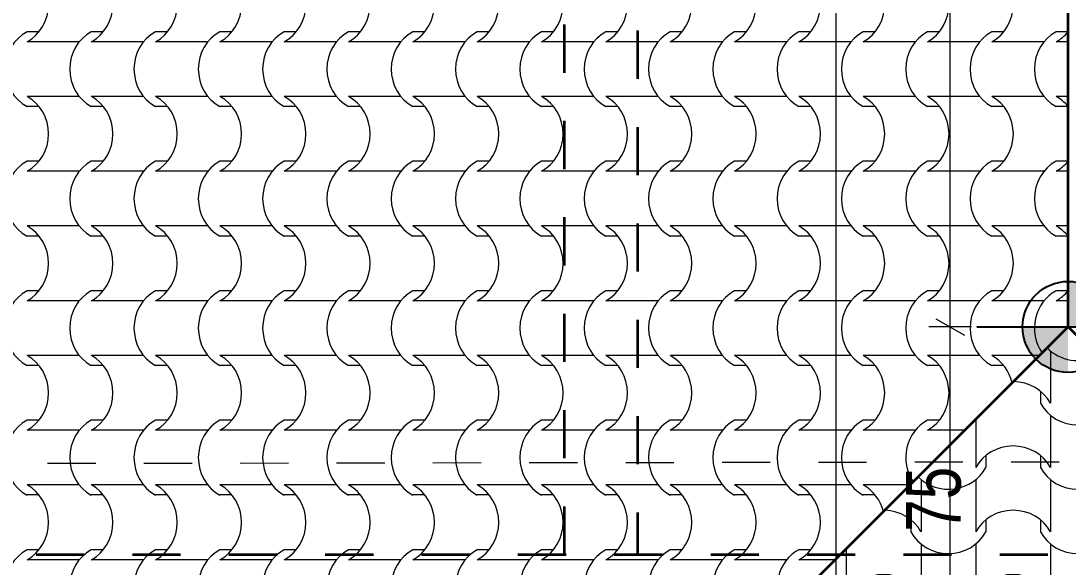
# Model space of a CAD drawing. Header units: millimetres. Extents: x -440 to 2671, y 0 to 297.
# Drawn here: x -277.82 to -231.82, y 100.95 to 124.94 of the extents above; entities that cross this region are included whole.
import ezdxf

# ---------------------------------------------------------------- set-up
doc = ezdxf.new("R2010")
doc.units = ezdxf.units.MM
doc.header["$MEASUREMENT"] = 0
doc.set_wipeout_variables(frame=1)
doc.linetypes.add('- Прекъснати линия', pattern=[4.233333, 2.116667, -2.116667])
doc.linetypes.add('Wipeout_Contour', pattern=[1000, 0, -1000])
for name, color, linetype, lineweight, true_color in [('1', 7, 'Continuous', 13, 0x2b2b2b), ('58', 7, 'Continuous', 25, 0xdf0000), ('65', 7, 'Continuous', 20, 0x4e4e4e), ('85', 7, 'Continuous', 20, 0x404040)]:
    doc.layers.add(name, color=color, linetype=linetype, lineweight=lineweight, true_color=true_color)
doc.layers.add('102', color=254, linetype='Continuous', lineweight=15)
doc.layers.add('41', color=7, linetype='Continuous', lineweight=35)
doc.styles.add('GENERATED_STYLE_6', font='GOTHIC.TTF')

# ---------------------------------------------------------------- blocks, each defined once
blk = doc.blocks.new('*X44')
at = {"layer": '102', "color": 254, "linetype": 'Continuous', "lineweight": 15}
for p, q in [((163.165, 124.468), (162.638, 124.468)), ((165.99, 124.468), (165.463, 124.468)), ((168.816, 124.468), (168.289, 124.468)), ((171.641, 124.468), (171.114, 124.468)), ((174.466, 124.468), (173.94, 124.468)), ((177.292, 124.468), (176.765, 124.468)), ((180.117, 124.468), (179.59, 124.468)), ((182.943, 124.468), (182.416, 124.468)), ((185.768, 124.468), (185.241, 124.468)), ((188.593, 124.468), (188.067, 124.468)), ((191.419, 124.468), (190.892, 124.468)), ((194.244, 124.468), (193.717, 124.468)), ((197.07, 124.468), (196.543, 124.468)), ((199.895, 124.468), (199.368, 124.468)), ((202.72, 124.468), (202.194, 124.468)), ((205.546, 124.468), (205.019, 124.468)), ((208.371, 124.468), (207.844, 124.468)), ((163.784, 124.028), (162.638, 124.028)), ((164.93, 124.028), (163.784, 124.028)), ((166.609, 124.028), (165.463, 124.028)), ((167.755, 124.028), (166.609, 124.028)), ((169.435, 124.028), (168.289, 124.028)), ((170.581, 124.028), (169.435, 124.028)), ((172.26, 124.028), (171.114, 124.028)), ((173.406, 124.028), (172.26, 124.028)), ((175.085, 124.028), (173.94, 124.028)), ((176.231, 124.028), (175.085, 124.028)), ((177.911, 124.028), (176.765, 124.028)), ((179.057, 124.028), (177.911, 124.028)), ((180.736, 124.028), (179.59, 124.028)), ((181.882, 124.028), (180.736, 124.028)), ((183.562, 124.028), (182.416, 124.028)), ((184.708, 124.028), (183.562, 124.028)), ((186.387, 124.028), (185.241, 124.028)), ((187.533, 124.028), (186.387, 124.028)), ((189.212, 124.028), (188.067, 124.028)), ((190.358, 124.028), (189.212, 124.028)), ((192.038, 124.028), (190.892, 124.028)), ((193.184, 124.028), (192.038, 124.028)), ((194.863, 124.028), (193.717, 124.028)), ((196.009, 124.028), (194.863, 124.028)), ((197.689, 124.028), (196.543, 124.028)), ((198.835, 124.028), (197.689, 124.028)), ((200.514, 124.028), (199.368, 124.028)), ((201.66, 124.028), (200.514, 124.028)), ((203.339, 124.028), (202.194, 124.028)), ((204.485, 124.028), (203.339, 124.028)), ((206.165, 124.028), (205.019, 124.028)), ((207.311, 124.028), (206.165, 124.028)), ((208.371, 124.028), (207.844, 124.028)), ((163.784, 121.623), (162.638, 121.623)), ((164.93, 121.623), (163.784, 121.623)), ((166.609, 121.623), (165.463, 121.623)), ((167.755, 121.623), (166.609, 121.623)), ((169.435, 121.623), (168.289, 121.623)), ((170.581, 121.623), (169.435, 121.623)), ((172.26, 121.623), (171.114, 121.623)), ((173.406, 121.623), (172.26, 121.623)), ((175.085, 121.623), (173.94, 121.623)), ((176.231, 121.623), (175.085, 121.623)), ((177.911, 121.623), (176.765, 121.623)), ((179.057, 121.623), (177.911, 121.623)), ((180.736, 121.623), (179.59, 121.623)), ((181.882, 121.623), (180.736, 121.623)), ((183.562, 121.623), (182.416, 121.623)), ((184.708, 121.623), (183.562, 121.623)), ((186.387, 121.623), (185.241, 121.623)), ((187.533, 121.623), (186.387, 121.623)), ((189.212, 121.623), (188.067, 121.623)), ((190.358, 121.623), (189.212, 121.623)), ((192.038, 121.623), (190.892, 121.623)), ((193.184, 121.623), (192.038, 121.623)), ((194.863, 121.623), (193.717, 121.623)), ((196.009, 121.623), (194.863, 121.623)), ((197.689, 121.623), (196.543, 121.623)), ((198.835, 121.623), (197.689, 121.623)), ((200.514, 121.623), (199.368, 121.623)), ((201.66, 121.623), (200.514, 121.623)), ((203.339, 121.623), (202.194, 121.623)), ((204.485, 121.623), (203.339, 121.623)), ((206.165, 121.623), (205.019, 121.623)), ((207.311, 121.623), (206.165, 121.623)), ((208.371, 121.623), (207.844, 121.623)), ((163.165, 121.183), (162.638, 121.183)), ((165.99, 121.183), (165.463, 121.183)), ((168.816, 121.183), (168.289, 121.183)), ((171.641, 121.183), (171.114, 121.183)), ((174.466, 121.183), (173.94, 121.183)), ((177.292, 121.183), (176.765, 121.183)), ((180.117, 121.183), (179.59, 121.183)), ((182.943, 121.183), (182.416, 121.183)), ((185.768, 121.183), (185.241, 121.183)), ((188.593, 121.183), (188.067, 121.183)), ((191.419, 121.183), (190.892, 121.183)), ((194.244, 121.183), (193.717, 121.183)), ((197.07, 121.183), (196.543, 121.183)), ((199.895, 121.183), (199.368, 121.183)), ((202.72, 121.183), (202.194, 121.183)), ((205.546, 121.183), (205.019, 121.183)), ((208.371, 121.183), (207.844, 121.183)), ((163.165, 118.779), (162.638, 118.779)), ((165.99, 118.779), (165.463, 118.779)), ((168.816, 118.779), (168.289, 118.779)), ((171.641, 118.779), (171.114, 118.779)), ((174.466, 118.779), (173.94, 118.779)), ((177.292, 118.779), (176.765, 118.779)), ((180.117, 118.779), (179.59, 118.779)), ((182.943, 118.779), (182.416, 118.779)), ((185.768, 118.779), (185.241, 118.779)), ((188.593, 118.779), (188.067, 118.779)), ((191.419, 118.779), (190.892, 118.779)), ((194.244, 118.779), (193.717, 118.779)), ((197.07, 118.779), (196.543, 118.779)), ((199.895, 118.779), (199.368, 118.779)), ((202.72, 118.779), (202.194, 118.779)), ((205.546, 118.779), (205.019, 118.779)), ((208.371, 118.779), (207.844, 118.779)), ((163.784, 118.339), (162.638, 118.339)), ((164.93, 118.339), (163.784, 118.339)), ((166.609, 118.339), (165.463, 118.339)), ((167.755, 118.339), (166.609, 118.339)), ((169.435, 118.339), (168.289, 118.339)), ((170.581, 118.339), (169.435, 118.339)), ((172.26, 118.339), (171.114, 118.339)), ((173.406, 118.339), (172.26, 118.339)), ((175.085, 118.339), (173.94, 118.339)), ((176.231, 118.339), (175.085, 118.339)), ((177.911, 118.339), (176.765, 118.339)), ((179.057, 118.339), (177.911, 118.339)), ((180.736, 118.339), (179.59, 118.339)), ((181.882, 118.339), (180.736, 118.339)), ((183.562, 118.339), (182.416, 118.339)), ((184.708, 118.339), (183.562, 118.339)), ((186.387, 118.339), (185.241, 118.339)), ((187.533, 118.339), (186.387, 118.339)), ((189.212, 118.339), (188.067, 118.339)), ((190.358, 118.339), (189.212, 118.339)), ((192.038, 118.339), (190.892, 118.339)), ((193.184, 118.339), (192.038, 118.339)), ((194.863, 118.339), (193.717, 118.339)), ((196.009, 118.339), (194.863, 118.339)), ((197.689, 118.339), (196.543, 118.339)), ((198.835, 118.339), (197.689, 118.339)), ((200.514, 118.339), (199.368, 118.339)), ((201.66, 118.339), (200.514, 118.339)), ((203.339, 118.339), (202.194, 118.339)), ((204.485, 118.339), (203.339, 118.339)), ((206.165, 118.339), (205.019, 118.339)), ((207.311, 118.339), (206.165, 118.339)), ((208.371, 118.339), (207.844, 118.339)), ((163.784, 115.934), (162.638, 115.934)), ((164.93, 115.934), (163.784, 115.934)), ((166.609, 115.934), (165.463, 115.934)), ((167.755, 115.934), (166.609, 115.934)), ((169.435, 115.934), (168.289, 115.934)), ((170.581, 115.934), (169.435, 115.934)), ((172.26, 115.934), (171.114, 115.934)), ((173.406, 115.934), (172.26, 115.934)), ((175.085, 115.934), (173.94, 115.934)), ((176.231, 115.934), (175.085, 115.934)), ((177.911, 115.934), (176.765, 115.934)), ((179.057, 115.934), (177.911, 115.934)), ((180.736, 115.934), (179.59, 115.934)), ((181.882, 115.934), (180.736, 115.934)), ((183.562, 115.934), (182.416, 115.934)), ((184.708, 115.934), (183.562, 115.934)), ((186.387, 115.934), (185.241, 115.934)), ((187.533, 115.934), (186.387, 115.934)), ((189.212, 115.934), (188.067, 115.934)), ((190.358, 115.934), (189.212, 115.934)), ((192.038, 115.934), (190.892, 115.934)), ((193.184, 115.934), (192.038, 115.934)), ((194.863, 115.934), (193.717, 115.934)), ((196.009, 115.934), (194.863, 115.934)), ((197.689, 115.934), (196.543, 115.934)), ((198.835, 115.934), (197.689, 115.934)), ((200.514, 115.934), (199.368, 115.934)), ((201.66, 115.934), (200.514, 115.934)), ((203.339, 115.934), (202.194, 115.934)), ((204.485, 115.934), (203.339, 115.934)), ((206.165, 115.934), (205.019, 115.934)), ((207.311, 115.934), (206.165, 115.934)), ((208.371, 115.934), (207.844, 115.934)), ((163.165, 115.494), (162.638, 115.494)), ((165.99, 115.494), (165.463, 115.494)), ((168.816, 115.494), (168.289, 115.494)), ((171.641, 115.494), (171.114, 115.494)), ((174.466, 115.494), (173.94, 115.494)), ((177.292, 115.494), (176.765, 115.494)), ((180.117, 115.494), (179.59, 115.494)), ((182.943, 115.494), (182.416, 115.494)), ((185.768, 115.494), (185.241, 115.494)), ((188.593, 115.494), (188.067, 115.494)), ((191.419, 115.494), (190.892, 115.494)), ((194.244, 115.494), (193.717, 115.494)), ((197.07, 115.494), (196.543, 115.494)), ((199.895, 115.494), (199.368, 115.494)), ((202.72, 115.494), (202.194, 115.494)), ((205.546, 115.494), (205.019, 115.494)), ((208.371, 115.494), (207.844, 115.494)), ((163.165, 113.089), (162.638, 113.089)), ((165.99, 113.089), (165.463, 113.089)), ((168.816, 113.089), (168.289, 113.089)), ((171.641, 113.089), (171.114, 113.089)), ((174.466, 113.089), (173.94, 113.089)), ((177.292, 113.089), (176.765, 113.089)), ((180.117, 113.089), (179.59, 113.089)), ((182.943, 113.089), (182.416, 113.089)), ((185.768, 113.089), (185.241, 113.089)), ((188.593, 113.089), (188.067, 113.089)), ((191.419, 113.089), (190.892, 113.089)), ((194.244, 113.089), (193.717, 113.089)), ((197.07, 113.089), (196.543, 113.089)), ((199.895, 113.089), (199.368, 113.089)), ((202.72, 113.089), (202.194, 113.089)), ((205.546, 113.089), (205.019, 113.089)), ((208.371, 113.089), (207.844, 113.089)), ((163.784, 112.649), (162.638, 112.649)), ((164.93, 112.649), (163.784, 112.649)), ((166.609, 112.649), (165.463, 112.649)), ((167.755, 112.649), (166.609, 112.649)), ((169.435, 112.649), (168.289, 112.649)), ((170.581, 112.649), (169.435, 112.649)), ((172.26, 112.649), (171.114, 112.649)), ((173.406, 112.649), (172.26, 112.649)), ((175.085, 112.649), (173.94, 112.649)), ((176.231, 112.649), (175.085, 112.649)), ((177.911, 112.649), (176.765, 112.649)), ((179.057, 112.649), (177.911, 112.649)), ((180.736, 112.649), (179.59, 112.649)), ((181.882, 112.649), (180.736, 112.649)), ((183.562, 112.649), (182.416, 112.649)), ((184.708, 112.649), (183.562, 112.649)), ((186.387, 112.649), (185.241, 112.649)), ((187.533, 112.649), (186.387, 112.649)), ((189.212, 112.649), (188.067, 112.649)), ((190.358, 112.649), (189.212, 112.649)), ((192.038, 112.649), (190.892, 112.649)), ((193.184, 112.649), (192.038, 112.649)), ((194.863, 112.649), (193.717, 112.649)), ((196.009, 112.649), (194.863, 112.649)), ((197.689, 112.649), (196.543, 112.649)), ((198.835, 112.649), (197.689, 112.649)), ((200.514, 112.649), (199.368, 112.649)), ((201.66, 112.649), (200.514, 112.649)), ((203.339, 112.649), (202.194, 112.649)), ((204.485, 112.649), (203.339, 112.649)), ((206.165, 112.649), (205.019, 112.649)), ((207.311, 112.649), (206.165, 112.649)), ((208.371, 112.649), (207.844, 112.649)), ((163.784, 110.244), (162.638, 110.244)), ((164.93, 110.244), (163.784, 110.244)), ((166.609, 110.244), (165.463, 110.244)), ((167.755, 110.244), (166.609, 110.244)), ((169.435, 110.244), (168.289, 110.244)), ((170.581, 110.244), (169.435, 110.244)), ((172.26, 110.244), (171.114, 110.244)), ((173.406, 110.244), (172.26, 110.244)), ((175.085, 110.244), (173.94, 110.244)), ((176.231, 110.244), (175.085, 110.244)), ((177.911, 110.244), (176.765, 110.244)), ((179.057, 110.244), (177.911, 110.244)), ((180.736, 110.244), (179.59, 110.244)), ((181.882, 110.244), (180.736, 110.244)), ((183.562, 110.244), (182.416, 110.244)), ((184.708, 110.244), (183.562, 110.244)), ((186.387, 110.244), (185.241, 110.244)), ((187.533, 110.244), (186.387, 110.244)), ((189.212, 110.244), (188.067, 110.244)), ((190.358, 110.244), (189.212, 110.244)), ((192.038, 110.244), (190.892, 110.244)), ((193.184, 110.244), (192.038, 110.244)), ((194.863, 110.244), (193.717, 110.244)), ((196.009, 110.244), (194.863, 110.244)), ((197.689, 110.244), (196.543, 110.244)), ((198.835, 110.244), (197.689, 110.244)), ((200.514, 110.244), (199.368, 110.244)), ((201.66, 110.244), (200.514, 110.244)), ((203.339, 110.244), (202.194, 110.244)), ((204.485, 110.244), (203.339, 110.244)), ((206.165, 110.244), (205.019, 110.244)), ((207.118, 110.244), (206.165, 110.244)), ((163.165, 109.804), (162.638, 109.804)), ((165.99, 109.804), (165.463, 109.804)), ((168.816, 109.804), (168.289, 109.804)), ((171.641, 109.804), (171.114, 109.804)), ((174.466, 109.804), (173.94, 109.804)), ((177.292, 109.804), (176.765, 109.804)), ((180.117, 109.804), (179.59, 109.804)), ((182.943, 109.804), (182.416, 109.804)), ((185.768, 109.804), (185.241, 109.804)), ((188.593, 109.804), (188.067, 109.804)), ((191.419, 109.804), (190.892, 109.804)), ((194.244, 109.804), (193.717, 109.804)), ((197.07, 109.804), (196.543, 109.804)), ((199.895, 109.804), (199.368, 109.804)), ((202.72, 109.804), (202.194, 109.804)), ((205.546, 109.804), (205.019, 109.804)), ((163.165, 107.399), (162.638, 107.399)), ((165.99, 107.399), (165.463, 107.399)), ((168.816, 107.399), (168.289, 107.399)), ((171.641, 107.399), (171.114, 107.399)), ((174.466, 107.399), (173.94, 107.399)), ((177.292, 107.399), (176.765, 107.399)), ((180.117, 107.399), (179.59, 107.399)), ((182.943, 107.399), (182.416, 107.399)), ((185.768, 107.399), (185.241, 107.399)), ((188.593, 107.399), (188.067, 107.399)), ((191.419, 107.399), (190.892, 107.399)), ((194.244, 107.399), (193.717, 107.399)), ((197.07, 107.399), (196.543, 107.399)), ((199.895, 107.399), (199.368, 107.399)), ((202.72, 107.399), (202.194, 107.399)), ((163.784, 106.959), (162.638, 106.959)), ((164.93, 106.959), (163.784, 106.959)), ((166.609, 106.959), (165.463, 106.959)), ((167.755, 106.959), (166.609, 106.959)), ((169.435, 106.959), (168.289, 106.959)), ((170.581, 106.959), (169.435, 106.959)), ((172.26, 106.959), (171.114, 106.959)), ((173.406, 106.959), (172.26, 106.959)), ((175.085, 106.959), (173.94, 106.959)), ((176.231, 106.959), (175.085, 106.959)), ((177.911, 106.959), (176.765, 106.959)), ((179.057, 106.959), (177.911, 106.959)), ((180.736, 106.959), (179.59, 106.959)), ((181.882, 106.959), (180.736, 106.959)), ((183.562, 106.959), (182.416, 106.959)), ((184.708, 106.959), (183.562, 106.959)), ((186.387, 106.959), (185.241, 106.959)), ((187.533, 106.959), (186.387, 106.959)), ((189.212, 106.959), (188.067, 106.959)), ((190.358, 106.959), (189.212, 106.959)), ((192.038, 106.959), (190.892, 106.959)), ((193.184, 106.959), (192.038, 106.959)), ((194.863, 106.959), (193.717, 106.959)), ((196.009, 106.959), (194.863, 106.959)), ((197.689, 106.959), (196.543, 106.959)), ((198.835, 106.959), (197.689, 106.959)), ((200.514, 106.959), (199.368, 106.959)), ((201.66, 106.959), (200.514, 106.959)), ((203.339, 106.959), (202.194, 106.959)), ((203.833, 106.959), (203.339, 106.959)), ((163.784, 104.555), (162.638, 104.555)), ((164.93, 104.555), (163.784, 104.555)), ((166.609, 104.555), (165.463, 104.555)), ((167.755, 104.555), (166.609, 104.555)), ((169.435, 104.555), (168.289, 104.555)), ((170.581, 104.555), (169.435, 104.555)), ((172.26, 104.555), (171.114, 104.555)), ((173.406, 104.555), (172.26, 104.555)), ((175.085, 104.555), (173.94, 104.555)), ((176.231, 104.555), (175.085, 104.555)), ((177.911, 104.555), (176.765, 104.555)), ((179.057, 104.555), (177.911, 104.555)), ((180.736, 104.555), (179.59, 104.555)), ((181.882, 104.555), (180.736, 104.555)), ((183.562, 104.555), (182.416, 104.555)), ((184.708, 104.555), (183.562, 104.555)), ((186.387, 104.555), (185.241, 104.555)), ((187.533, 104.555), (186.387, 104.555)), ((189.212, 104.555), (188.067, 104.555)), ((190.358, 104.555), (189.212, 104.555)), ((192.038, 104.555), (190.892, 104.555)), ((193.184, 104.555), (192.038, 104.555)), ((194.863, 104.555), (193.717, 104.555)), ((196.009, 104.555), (194.863, 104.555)), ((197.689, 104.555), (196.543, 104.555)), ((198.835, 104.555), (197.689, 104.555)), ((200.514, 104.555), (199.368, 104.555)), ((201.428, 104.555), (200.514, 104.555)), ((163.165, 104.115), (162.638, 104.115)), ((165.99, 104.115), (165.463, 104.115)), ((168.816, 104.115), (168.289, 104.115)), ((171.641, 104.115), (171.114, 104.115)), ((174.466, 104.115), (173.94, 104.115)), ((177.292, 104.115), (176.765, 104.115)), ((180.117, 104.115), (179.59, 104.115)), ((182.943, 104.115), (182.416, 104.115)), ((185.768, 104.115), (185.241, 104.115)), ((188.593, 104.115), (188.067, 104.115)), ((191.419, 104.115), (190.892, 104.115)), ((194.244, 104.115), (193.717, 104.115)), ((197.07, 104.115), (196.543, 104.115)), ((199.895, 104.115), (199.368, 104.115)), ((163.165, 101.71), (162.638, 101.71)), ((165.99, 101.71), (165.463, 101.71)), ((168.816, 101.71), (168.289, 101.71)), ((171.641, 101.71), (171.114, 101.71)), ((174.466, 101.71), (173.94, 101.71)), ((177.292, 101.71), (176.765, 101.71)), ((180.117, 101.71), (179.59, 101.71)), ((182.943, 101.71), (182.416, 101.71)), ((185.768, 101.71), (185.241, 101.71)), ((188.593, 101.71), (188.067, 101.71)), ((191.419, 101.71), (190.892, 101.71)), ((194.244, 101.71), (193.717, 101.71)), ((197.07, 101.71), (196.543, 101.71)), ((163.784, 101.27), (162.638, 101.27)), ((164.93, 101.27), (163.784, 101.27)), ((166.609, 101.27), (165.463, 101.27)), ((167.755, 101.27), (166.609, 101.27)), ((169.435, 101.27), (168.289, 101.27)), ((170.581, 101.27), (169.435, 101.27)), ((172.26, 101.27), (171.114, 101.27)), ((173.406, 101.27), (172.26, 101.27)), ((175.085, 101.27), (173.94, 101.27)), ((176.231, 101.27), (175.085, 101.27)), ((177.911, 101.27), (176.765, 101.27)), ((179.057, 101.27), (177.911, 101.27)), ((180.736, 101.27), (179.59, 101.27)), ((181.882, 101.27), (180.736, 101.27)), ((183.562, 101.27), (182.416, 101.27)), ((184.708, 101.27), (183.562, 101.27)), ((186.387, 101.27), (185.241, 101.27)), ((187.533, 101.27), (186.387, 101.27)), ((189.212, 101.27), (188.067, 101.27)), ((190.358, 101.27), (189.212, 101.27)), ((192.038, 101.27), (190.892, 101.27)), ((193.184, 101.27), (192.038, 101.27)), ((194.863, 101.27), (193.717, 101.27)), ((196.009, 101.27), (194.863, 101.27)), ((197.689, 101.27), (196.543, 101.27)), ((198.143, 101.27), (197.689, 101.27))]:
    blk.add_line(p, q, dxfattribs=at)
for centre, major_axis, start_param, end_param in [((161.849, 125.676), (0, 1.849), 3.612631, 4.709413), ((164.675, 125.676), (0, 1.849), 3.612631, 4.709413), ((167.5, 125.676), (0, 1.849), 3.612631, 4.709413), ((170.326, 125.676), (0, 1.849), 3.612631, 4.709413), ((173.151, 125.676), (0, 1.849), 3.612631, 4.709413), ((175.976, 125.676), (0, 1.849), 3.612631, 4.709413), ((178.802, 125.676), (0, 1.849), 3.612631, 4.709413), ((181.627, 125.676), (0, 1.849), 3.612631, 4.709413), ((184.453, 125.676), (0, 1.849), 3.612631, 4.709413), ((187.278, 125.676), (0, 1.849), 3.612631, 4.709413), ((190.103, 125.676), (0, 1.849), 3.612631, 4.709413), ((192.929, 125.676), (0, 1.849), 3.612631, 4.709413), ((195.754, 125.676), (0, 1.849), 3.612631, 4.709413), ((198.58, 125.676), (0, 1.849), 3.612631, 4.709413), ((201.405, 125.676), (0, 1.849), 3.612631, 4.709413), ((204.23, 125.676), (0, 1.849), 3.612631, 4.709413), ((163.414, 122.826), (0, 1.839), 0.466079, 2.675513), ((166.24, 122.826), (0, 1.839), 0.466079, 2.675513), ((169.065, 122.826), (0, 1.839), 0.466079, 2.675513), ((171.891, 122.826), (0, 1.839), 0.466079, 2.675513), ((174.716, 122.826), (0, 1.839), 0.466079, 2.675513), ((177.541, 122.826), (0, 1.839), 0.466079, 2.675513), ((180.367, 122.826), (0, 1.839), 0.466079, 2.675513), ((183.192, 122.826), (0, 1.839), 0.466079, 2.675513), ((186.018, 122.826), (0, 1.839), 0.466079, 2.675513), ((188.843, 122.826), (0, 1.839), 0.466079, 2.675513), ((191.668, 122.826), (0, 1.839), 0.466079, 2.675513), ((194.494, 122.826), (0, 1.839), 0.466079, 2.675513), ((197.319, 122.826), (0, 1.839), 0.466079, 2.675513), ((200.145, 122.826), (0, 1.839), 0.466079, 2.675513), ((202.97, 122.826), (0, 1.839), 0.466079, 2.675513), ((205.795, 122.826), (0, 1.839), 0.466079, 2.675513), ((208.621, 122.826), (0, 1.839), 0.466079, 2.675513), ((207.056, 125.676), (0, 1.849), 3.612631, 4.000341), ((161.849, 119.976), (0, 1.849), 4.715365, 5.812147), ((164.675, 119.976), (0, 1.849), 4.715365, 5.812147), ((167.5, 119.976), (0, 1.849), 4.715365, 5.812147), ((170.326, 119.976), (0, 1.849), 4.715365, 5.812147), ((173.151, 119.976), (0, 1.849), 4.715365, 5.812147), ((175.976, 119.976), (0, 1.849), 4.715365, 5.812147), ((178.802, 119.976), (0, 1.849), 4.715365, 5.812147), ((181.627, 119.976), (0, 1.849), 4.715365, 5.812147), ((184.453, 119.976), (0, 1.849), 4.715365, 5.812147), ((187.278, 119.976), (0, 1.849), 4.715365, 5.812147), ((190.103, 119.976), (0, 1.849), 4.715365, 5.812147), ((192.929, 119.976), (0, 1.849), 4.715365, 5.812147), ((195.754, 119.976), (0, 1.849), 4.715365, 5.812147), ((198.58, 119.976), (0, 1.849), 4.715365, 5.812147), ((201.405, 119.976), (0, 1.849), 4.715365, 5.812147), ((204.23, 119.976), (0, 1.849), 4.715365, 5.812147), ((207.056, 119.976), (0, 1.849), 5.424436, 5.812147), ((161.849, 119.987), (0, 1.849), 3.612631, 4.709413), ((164.675, 119.987), (0, 1.849), 3.612631, 4.709413), ((167.5, 119.987), (0, 1.849), 3.612631, 4.709413), ((170.326, 119.987), (0, 1.849), 3.612631, 4.709413), ((173.151, 119.987), (0, 1.849), 3.612631, 4.709413), ((175.976, 119.987), (0, 1.849), 3.612631, 4.709413), ((178.802, 119.987), (0, 1.849), 3.612631, 4.709413), ((181.627, 119.987), (0, 1.849), 3.612631, 4.709413), ((184.453, 119.987), (0, 1.849), 3.612631, 4.709413), ((187.278, 119.987), (0, 1.849), 3.612631, 4.709413), ((190.103, 119.987), (0, 1.849), 3.612631, 4.709413), ((192.929, 119.987), (0, 1.849), 3.612631, 4.709413), ((195.754, 119.987), (0, 1.849), 3.612631, 4.709413), ((198.58, 119.987), (0, 1.849), 3.612631, 4.709413), ((201.405, 119.987), (0, 1.849), 3.612631, 4.709413), ((204.23, 119.987), (0, 1.849), 3.612631, 4.709413), ((163.414, 117.136), (0, 1.839), 0.466079, 2.675513), ((166.24, 117.136), (0, 1.839), 0.466079, 2.675513), ((169.065, 117.136), (0, 1.839), 0.466079, 2.675513), ((171.891, 117.136), (0, 1.839), 0.466079, 2.675513), ((174.716, 117.136), (0, 1.839), 0.466079, 2.675513), ((177.541, 117.136), (0, 1.839), 0.466079, 2.675513), ((180.367, 117.136), (0, 1.839), 0.466079, 2.675513), ((183.192, 117.136), (0, 1.839), 0.466079, 2.675513), ((186.018, 117.136), (0, 1.839), 0.466079, 2.675513), ((188.843, 117.136), (0, 1.839), 0.466079, 2.675513), ((191.668, 117.136), (0, 1.839), 0.466079, 2.675513), ((194.494, 117.136), (0, 1.839), 0.466079, 2.675513), ((197.319, 117.136), (0, 1.839), 0.466079, 2.675513), ((200.145, 117.136), (0, 1.839), 0.466079, 2.675513), ((202.97, 117.136), (0, 1.839), 0.466079, 2.675513), ((205.795, 117.136), (0, 1.839), 0.466079, 2.675513), ((208.621, 117.136), (0, 1.839), 0.466079, 2.675513), ((207.056, 119.987), (0, 1.849), 3.612631, 4.000342), ((161.849, 114.286), (0, 1.849), 4.715365, 5.812147), ((164.675, 114.286), (0, 1.849), 4.715365, 5.812147), ((167.5, 114.286), (0, 1.849), 4.715365, 5.812147), ((170.326, 114.286), (0, 1.849), 4.715365, 5.812147), ((173.151, 114.286), (0, 1.849), 4.715365, 5.812147), ((175.976, 114.286), (0, 1.849), 4.715365, 5.812147), ((178.802, 114.286), (0, 1.849), 4.715365, 5.812147), ((181.627, 114.286), (0, 1.849), 4.715365, 5.812147), ((184.453, 114.286), (0, 1.849), 4.715365, 5.812147), ((187.278, 114.286), (0, 1.849), 4.715365, 5.812147), ((190.103, 114.286), (0, 1.849), 4.715365, 5.812147), ((192.929, 114.286), (0, 1.849), 4.715365, 5.812147), ((195.754, 114.286), (0, 1.849), 4.715365, 5.812147), ((198.58, 114.286), (0, 1.849), 4.715365, 5.812147), ((201.405, 114.286), (0, 1.849), 4.715365, 5.812147), ((204.23, 114.286), (0, 1.849), 4.715365, 5.812147), ((207.056, 114.286), (0, 1.849), 5.424436, 5.812147), ((161.849, 114.297), (0, 1.849), 3.612631, 4.709413), ((164.675, 114.297), (0, 1.849), 3.612631, 4.709413), ((167.5, 114.297), (0, 1.849), 3.612631, 4.709413), ((170.326, 114.297), (0, 1.849), 3.612631, 4.709413), ((173.151, 114.297), (0, 1.849), 3.612631, 4.709413), ((175.976, 114.297), (0, 1.849), 3.612631, 4.709413), ((178.802, 114.297), (0, 1.849), 3.612631, 4.709413), ((181.627, 114.297), (0, 1.849), 3.612631, 4.709413), ((184.453, 114.297), (0, 1.849), 3.612631, 4.709413), ((187.278, 114.297), (0, 1.849), 3.612631, 4.709413), ((190.103, 114.297), (0, 1.849), 3.612631, 4.709413), ((192.929, 114.297), (0, 1.849), 3.612631, 4.709413), ((195.754, 114.297), (0, 1.849), 3.612631, 4.709413), ((198.58, 114.297), (0, 1.849), 3.612631, 4.709413), ((201.405, 114.297), (0, 1.849), 3.612631, 4.709413), ((204.23, 114.297), (0, 1.849), 3.612631, 4.709413), ((163.414, 111.447), (0, 1.839), 0.466079, 2.675513), ((166.24, 111.447), (0, 1.839), 0.466079, 2.675513), ((169.065, 111.447), (0, 1.839), 0.466079, 2.675513), ((171.891, 111.447), (0, 1.839), 0.466079, 2.675513), ((174.716, 111.447), (0, 1.839), 0.466079, 2.675513), ((177.541, 111.447), (0, 1.839), 0.466079, 2.675513), ((180.367, 111.447), (0, 1.839), 0.466079, 2.675513), ((183.192, 111.447), (0, 1.839), 0.466079, 2.675513), ((186.018, 111.447), (0, 1.839), 0.466079, 2.675513), ((188.843, 111.447), (0, 1.839), 0.466079, 2.675513), ((191.668, 111.447), (0, 1.839), 0.466079, 2.675513), ((194.494, 111.447), (0, 1.839), 0.466079, 2.675513), ((197.319, 111.447), (0, 1.839), 0.466079, 2.675513), ((200.145, 111.447), (0, 1.839), 0.466079, 2.675513), ((202.97, 111.447), (0, 1.839), 0.466079, 2.675513), ((205.795, 111.447), (0, 1.839), 0.466079, 2.675513), ((208.621, 111.447), (0, 1.839), 0.466079, 2.205644), ((207.056, 114.297), (0, 1.849), 3.612631, 4.000343), ((161.849, 108.596), (0, 1.849), 4.715365, 5.812147), ((164.675, 108.596), (0, 1.849), 4.715365, 5.812147), ((167.5, 108.596), (0, 1.849), 4.715365, 5.812147), ((170.326, 108.596), (0, 1.849), 4.715365, 5.812147), ((173.151, 108.596), (0, 1.849), 4.715365, 5.812147), ((175.976, 108.596), (0, 1.849), 4.715365, 5.812147), ((178.802, 108.596), (0, 1.849), 4.715365, 5.812147), ((181.627, 108.596), (0, 1.849), 4.715365, 5.812147), ((184.453, 108.596), (0, 1.849), 4.715365, 5.812147), ((187.278, 108.596), (0, 1.849), 4.715365, 5.812147), ((190.103, 108.596), (0, 1.849), 4.715365, 5.812147), ((192.929, 108.596), (0, 1.849), 4.715365, 5.812147), ((195.754, 108.596), (0, 1.849), 4.715365, 5.812147), ((198.58, 108.596), (0, 1.849), 4.715365, 5.812147), ((201.405, 108.596), (0, 1.849), 4.715365, 5.812147), ((204.23, 108.596), (0, 1.849), 4.956449, 5.812147), ((161.849, 108.607), (0, 1.849), 3.612631, 4.709413), ((164.675, 108.607), (0, 1.849), 3.612631, 4.709413), ((167.5, 108.607), (0, 1.849), 3.612631, 4.709413), ((170.326, 108.607), (0, 1.849), 3.612631, 4.709413), ((173.151, 108.607), (0, 1.849), 3.612631, 4.709413), ((175.976, 108.607), (0, 1.849), 3.612631, 4.709413), ((178.802, 108.607), (0, 1.849), 3.612631, 4.709413), ((181.627, 108.607), (0, 1.849), 3.612631, 4.709413), ((184.453, 108.607), (0, 1.849), 3.612631, 4.709413), ((187.278, 108.607), (0, 1.849), 3.612631, 4.709413), ((190.103, 108.607), (0, 1.849), 3.612631, 4.709413), ((192.929, 108.607), (0, 1.849), 3.612631, 4.709413), ((195.754, 108.607), (0, 1.849), 3.612631, 4.709413), ((198.58, 108.607), (0, 1.849), 3.612631, 4.709413), ((201.405, 108.607), (0, 1.849), 3.612631, 4.709413), ((163.414, 105.757), (0, 1.839), 0.466079, 2.675513), ((166.24, 105.757), (0, 1.839), 0.466079, 2.675513), ((169.065, 105.757), (0, 1.839), 0.466079, 2.675513), ((171.891, 105.757), (0, 1.839), 0.466079, 2.675513), ((174.716, 105.757), (0, 1.839), 0.466079, 2.675513), ((177.541, 105.757), (0, 1.839), 0.466079, 2.675513), ((180.367, 105.757), (0, 1.839), 0.466079, 2.675513), ((183.192, 105.757), (0, 1.839), 0.466079, 2.675513), ((186.018, 105.757), (0, 1.839), 0.466079, 2.675513), ((188.843, 105.757), (0, 1.839), 0.466079, 2.675513), ((191.668, 105.757), (0, 1.839), 0.466079, 2.675513), ((194.494, 105.757), (0, 1.839), 0.466079, 2.675513), ((197.319, 105.757), (0, 1.839), 0.466079, 2.675513), ((200.145, 105.757), (0, 1.839), 0.466079, 2.675513), ((202.97, 105.757), (0, 1.839), 0.466079, 2.190136), ((161.849, 102.907), (0, 1.849), 4.715365, 5.812147), ((164.675, 102.907), (0, 1.849), 4.715365, 5.812147), ((167.5, 102.907), (0, 1.849), 4.715365, 5.812147), ((170.326, 102.907), (0, 1.849), 4.715365, 5.812147), ((173.151, 102.907), (0, 1.849), 4.715365, 5.812147), ((175.976, 102.907), (0, 1.849), 4.715365, 5.812147), ((178.802, 102.907), (0, 1.849), 4.715365, 5.812147), ((181.627, 102.907), (0, 1.849), 4.715365, 5.812147), ((184.453, 102.907), (0, 1.849), 4.715365, 5.812147), ((187.278, 102.907), (0, 1.849), 4.715365, 5.812147), ((190.103, 102.907), (0, 1.849), 4.715365, 5.812147), ((192.929, 102.907), (0, 1.849), 4.715365, 5.812147), ((195.754, 102.907), (0, 1.849), 4.715365, 5.812147), ((198.58, 102.907), (0, 1.849), 4.97389, 5.812147), ((161.849, 102.918), (0, 1.849), 3.612631, 4.709413), ((164.675, 102.918), (0, 1.849), 3.612631, 4.709413), ((167.5, 102.918), (0, 1.849), 3.612631, 4.709413), ((170.326, 102.918), (0, 1.849), 3.612631, 4.709413), ((173.151, 102.918), (0, 1.849), 3.612631, 4.709413), ((175.976, 102.918), (0, 1.849), 3.612631, 4.709413), ((178.802, 102.918), (0, 1.849), 3.612631, 4.709413), ((181.627, 102.918), (0, 1.849), 3.612631, 4.709413), ((184.453, 102.918), (0, 1.849), 3.612631, 4.709413), ((187.278, 102.918), (0, 1.849), 3.612631, 4.709413), ((190.103, 102.918), (0, 1.849), 3.612631, 4.709413), ((192.929, 102.918), (0, 1.849), 3.612631, 4.709413), ((195.754, 102.918), (0, 1.849), 3.612631, 4.709413), ((163.414, 100.067), (0, 1.839), 0.466079, 2.675513), ((166.24, 100.067), (0, 1.839), 0.466079, 2.675513), ((169.065, 100.067), (0, 1.839), 0.466079, 2.675513), ((171.891, 100.067), (0, 1.839), 0.466079, 2.675513), ((174.716, 100.067), (0, 1.839), 0.466079, 2.675513), ((177.541, 100.067), (0, 1.839), 0.466079, 2.675513), ((180.367, 100.067), (0, 1.839), 0.466079, 2.675513), ((183.192, 100.067), (0, 1.839), 0.466079, 2.675513), ((186.018, 100.067), (0, 1.839), 0.466079, 2.675513), ((188.843, 100.067), (0, 1.839), 0.466079, 2.675513), ((191.668, 100.067), (0, 1.839), 0.466079, 2.675513), ((194.494, 100.067), (0, 1.839), 0.466079, 2.675513), ((197.319, 100.067), (0, 1.839), 0.466079, 2.174594)]:
    blk.add_ellipse(centre, major_axis=major_axis, ratio=0.939693, start_param=start_param, end_param=end_param, dxfattribs=at)
blk = doc.blocks.new('*X46')
at = {"layer": '102', "color": 254, "linetype": 'Continuous', "lineweight": 15}
for p, q in [((207.601, 110.437), (207.601, 109.291)), ((210.006, 109.863), (210.006, 109.291)), ((207.601, 109.291), (207.601, 108.146)), ((210.006, 109.291), (210.006, 108.146)), ((207.161, 108.672), (207.161, 108.146)), ((210.446, 108.672), (210.446, 108.146)), ((204.316, 107.443), (204.316, 106.466)), ((207.601, 107.612), (207.601, 106.466)), ((210.006, 107.612), (210.006, 106.466)), ((204.316, 106.466), (204.316, 105.32)), ((207.601, 106.466), (207.601, 105.32)), ((210.006, 106.466), (210.006, 105.32)), ((213.291, 106.579), (213.291, 106.466)), ((213.291, 106.466), (213.291, 105.32)), ((204.756, 105.847), (204.756, 105.32)), ((207.161, 105.847), (207.161, 105.32)), ((210.446, 105.847), (210.446, 105.32)), ((212.85, 105.847), (212.85, 105.32)), ((201.911, 104.786), (201.911, 103.641)), ((204.316, 104.786), (204.316, 103.641)), ((207.601, 104.786), (207.601, 103.641)), ((210.006, 104.786), (210.006, 103.641)), ((213.291, 104.786), (213.291, 103.641)), ((215.695, 104.174), (215.695, 103.641)), ((201.911, 103.641), (201.911, 102.495)), ((204.316, 103.641), (204.316, 102.495)), ((207.601, 103.641), (207.601, 102.495)), ((210.006, 103.641), (210.006, 102.495)), ((213.291, 103.641), (213.291, 102.495)), ((215.695, 103.641), (215.695, 102.495)), ((201.471, 103.022), (201.471, 102.495)), ((204.756, 103.022), (204.756, 102.495)), ((207.161, 103.022), (207.161, 102.495)), ((210.446, 103.022), (210.446, 102.495)), ((212.85, 103.022), (212.85, 102.495)), ((216.135, 103.022), (216.135, 102.495)), ((198.626, 101.753), (198.626, 100.815)), ((201.911, 101.961), (201.911, 100.815)), ((204.316, 101.961), (204.316, 100.815)), ((207.601, 101.961), (207.601, 100.815)), ((210.006, 101.961), (210.006, 100.815)), ((213.291, 101.961), (213.291, 100.815)), ((215.695, 101.961), (215.695, 100.815)), ((198.626, 100.815), (198.626, 99.669)), ((201.911, 100.815), (201.911, 99.669)), ((204.316, 100.815), (204.316, 99.669)), ((207.601, 100.815), (207.601, 99.669)), ((210.006, 100.815), (210.006, 99.669)), ((213.291, 100.815), (213.291, 99.669)), ((215.695, 100.815), (215.695, 99.669)), ((218.98, 100.889), (218.98, 100.815)), ((218.98, 100.815), (218.98, 99.669)), ((199.067, 100.196), (199.067, 99.669)), ((201.471, 100.196), (201.471, 99.669)), ((204.756, 100.196), (204.756, 99.669)), ((207.161, 100.196), (207.161, 99.669)), ((210.446, 100.196), (210.446, 99.669)), ((212.85, 100.196), (212.85, 99.669)), ((216.135, 100.196), (216.135, 99.669)), ((218.54, 100.196), (218.54, 99.669)), ((196.222, 99.136), (196.222, 97.99)), ((198.626, 99.136), (198.626, 97.99)), ((201.911, 99.136), (201.911, 97.99)), ((204.316, 99.136), (204.316, 97.99)), ((207.601, 99.136), (207.601, 97.99)), ((210.006, 99.136), (210.006, 97.99)), ((213.291, 99.136), (213.291, 97.99)), ((215.695, 99.136), (215.695, 97.99)), ((218.98, 99.136), (218.98, 97.99)), ((221.385, 98.484), (221.385, 97.99)), ((196.222, 97.99), (196.222, 96.844)), ((198.626, 97.99), (198.626, 96.844)), ((201.911, 97.99), (201.911, 96.844)), ((204.316, 97.99), (204.316, 96.844)), ((207.601, 97.99), (207.601, 96.844)), ((210.006, 97.99), (210.006, 96.844)), ((213.291, 97.99), (213.291, 96.844)), ((215.695, 97.99), (215.695, 96.844)), ((218.98, 97.99), (218.98, 96.844)), ((221.385, 97.99), (221.385, 96.844)), ((195.782, 97.371), (195.782, 96.844)), ((199.067, 97.371), (199.067, 96.844)), ((201.471, 97.371), (201.471, 96.844)), ((204.756, 97.371), (204.756, 96.844)), ((207.161, 97.371), (207.161, 96.844)), ((210.446, 97.371), (210.446, 96.844)), ((212.85, 97.371), (212.85, 96.844)), ((216.135, 97.371), (216.135, 96.844)), ((218.54, 97.371), (218.54, 96.844)), ((221.825, 97.371), (221.825, 96.844))]:
    blk.add_line(p, q, dxfattribs=at)
for centre, major_axis, start_param, end_param in [((208.803, 111.747), (1.839, 0), 3.885652, 5.193195), ((205.953, 107.357), (1.849, 0), 0.471039, 1.562641), ((211.654, 107.357), (1.849, 0), 1.979947, 2.670554), ((208.803, 108.922), (1.839, 0), 3.607672, 5.817106), ((205.964, 104.531), (1.849, 0), 1.573772, 2.670554), ((205.953, 104.531), (1.849, 0), 0.471039, 1.56782), ((211.654, 104.531), (1.849, 0), 1.573772, 2.670554), ((211.643, 104.531), (1.849, 0), 0.471039, 1.56782), ((203.114, 106.097), (1.839, 0), 3.901067, 5.817106), ((208.803, 106.097), (1.839, 0), 3.607672, 5.817106), ((214.493, 106.097), (1.839, 0), 3.607672, 5.17718), ((200.263, 101.706), (1.849, 0), 0.471039, 1.542009), ((205.964, 101.706), (1.849, 0), 1.573772, 2.670554), ((205.953, 101.706), (1.849, 0), 0.471039, 1.56782), ((211.654, 101.706), (1.849, 0), 1.573772, 2.670554), ((211.643, 101.706), (1.849, 0), 0.471039, 1.56782), ((217.343, 101.706), (1.849, 0), 1.996152, 2.670554), ((203.114, 103.271), (1.839, 0), 3.607672, 5.817106), ((208.803, 103.271), (1.839, 0), 3.607672, 5.817106), ((214.493, 103.271), (1.839, 0), 3.607672, 5.817106), ((200.274, 98.881), (1.849, 0), 1.573772, 2.670554), ((200.263, 98.881), (1.849, 0), 0.471039, 1.56782), ((205.964, 98.881), (1.849, 0), 1.573772, 2.670554), ((205.953, 98.881), (1.849, 0), 0.471039, 1.56782), ((211.654, 98.881), (1.849, 0), 1.573772, 2.670554), ((211.643, 98.881), (1.849, 0), 0.471039, 1.56782), ((217.343, 98.881), (1.849, 0), 1.573772, 2.670554), ((217.332, 98.881), (1.849, 0), 0.471039, 1.56782), ((197.424, 100.446), (1.839, 0), 3.916469, 5.817106), ((203.114, 100.446), (1.839, 0), 3.607672, 5.817106), ((208.803, 100.446), (1.839, 0), 3.607672, 5.817106), ((214.493, 100.446), (1.839, 0), 3.607672, 5.817106), ((220.183, 100.446), (1.839, 0), 3.607672, 5.161089), ((194.574, 96.055), (1.849, 0), 0.471039, 1.521748), ((200.274, 96.055), (1.849, 0), 1.573772, 2.670554), ((200.263, 96.055), (1.849, 0), 0.471039, 1.56782), ((205.964, 96.055), (1.849, 0), 1.573772, 2.670554), ((205.953, 96.055), (1.849, 0), 0.471039, 1.56782), ((211.654, 96.055), (1.849, 0), 1.573772, 2.670554), ((211.643, 96.055), (1.849, 0), 0.471039, 1.56782), ((217.343, 96.055), (1.849, 0), 1.573772, 2.670554), ((217.332, 96.055), (1.849, 0), 0.471039, 1.56782), ((223.033, 96.055), (1.849, 0), 2.012269, 2.670554), ((197.424, 97.62), (1.839, 0), 3.607672, 3.848804), ((197.424, 97.62), (1.839, 0), 5.575974, 5.817106), ((203.114, 97.62), (1.839, 0), 3.607672, 3.848804), ((203.114, 97.62), (1.839, 0), 5.575974, 5.817106), ((208.803, 97.62), (1.839, 0), 3.607672, 3.848804), ((208.803, 97.62), (1.839, 0), 5.575974, 5.817106), ((214.493, 97.62), (1.839, 0), 3.607672, 3.848804), ((214.493, 97.62), (1.839, 0), 5.575974, 5.817106), ((220.183, 97.62), (1.839, 0), 3.607672, 3.848804), ((220.183, 97.62), (1.839, 0), 5.575974, 5.817106)]:
    blk.add_ellipse(centre, major_axis=major_axis, ratio=0.939693, start_param=start_param, end_param=end_param, dxfattribs=at)

msp = doc.modelspace()

# ---------------------------------------------------------------- wipeouts: each hides what was drawn before it
at = {"color": 254, "linetype": 'Wipeout_Contour', "lineweight": 0, "ltscale": 1131.990195}
msp.add_wipeout([(-366.817, 96.498), (-246.817, 96.498), (-231.817, 111.498), (-231.817, 234.498), (-366.817, 234.498)], dxfattribs=at)

# ---------------------------------------------------------------- next in the draw order: linework, layer by layer
at = {"layer": '41', "color": 7, "linetype": 'Continuous', "lineweight": 35, "flags": 128}
for points in [[(-231.817, 234.498), (-231.817, 111.498)], [(-231.817, 111.498), (-246.817, 96.498)]]:
    msp.add_lwpolyline(points, dxfattribs=at)

# ---------------------------------------------------------------- next in the draw order: block references
at = {"layer": '65', "color": 251, "linetype": 'Continuous', "lineweight": 20, "true_color": 0x4e4e4e}
msp.add_blockref('*X44', (-440.188, 0), dxfattribs=at)

# ---------------------------------------------------------------- next in the draw order: wipeouts: each hides what was drawn before it
at = {"color": 254, "linetype": 'Wipeout_Contour', "lineweight": 0, "ltscale": 1886.276001}
msp.add_wipeout([(-96.817, 234.498), (-231.817, 234.498), (-231.817, 111.498), (-216.817, 96.498), (-96.817, 96.498), (-165.817, 165.498)], dxfattribs=at)

# ---------------------------------------------------------------- next in the draw order: linework, layer by layer
at = {"layer": '41', "color": 7, "linetype": 'Continuous', "lineweight": 35, "flags": 128}
for points in [[(-231.817, 111.498), (-231.817, 234.498)], [(-216.817, 96.498), (-231.817, 111.498)]]:
    msp.add_lwpolyline(points, dxfattribs=at)

# ---------------------------------------------------------------- next in the draw order: wipeouts: each hides what was drawn before it
at = {"color": 254, "linetype": 'Wipeout_Contour', "lineweight": 0, "ltscale": 923.946628}
msp.add_wipeout([(-246.817, 96.498), (-216.817, 96.498), (-231.817, 111.498), (-237.817, 105.498)], dxfattribs=at)

# ---------------------------------------------------------------- next in the draw order: hatches: boundary and pattern name
at = {"layer": '58', "linetype": 'Continuous', "lineweight": 25, "true_color": 0xdf0000}
for points in [[(-231.817, 111.498), (-229.817, 111.498), (-229.969, 112.263), (-230.403, 112.912), (-231.051, 113.346), (-231.817, 113.498)], [(-231.817, 111.498), (-233.817, 111.498), (-233.665, 110.732), (-233.231, 110.084), (-232.582, 109.65), (-231.817, 109.498)]]:
    msp.add_hatch(color=12, dxfattribs=at).paths.add_polyline_path(points)

# ---------------------------------------------------------------- next in the draw order: linework, layer by layer
at = {"layer": '41', "color": 7, "linetype": '- Прекъснати линия', "lineweight": 35, "flags": 128}
for points in [[(-253.935, 101.498), (-253.935, 162.498), (-121.817, 162.498)], [(-121.817, 159.298), (-250.735, 159.298), (-250.735, 159.998), (-250.735, 101.498)]]:
    msp.add_lwpolyline(points, dxfattribs=at)
at = {"layer": '41', "color": 7, "linetype": 'Continuous', "lineweight": 35, "flags": 128}
for points in [[(-246.817, 96.498), (-237.817, 105.498), (-231.817, 111.498)], [(-231.817, 111.498), (-216.817, 96.498)]]:
    msp.add_lwpolyline(points, dxfattribs=at)
at = {"layer": '41', "color": 7, "linetype": '- Прекъснати линия', "lineweight": 35, "flags": 128}
msp.add_lwpolyline([(-356.817, 96.498), (-356.817, 101.498), (-116.817, 101.498), (-116.817, 96.498)], close=True, dxfattribs=at)
at = {"layer": '58', "color": 12, "linetype": 'Continuous', "lineweight": 25, "true_color": 0xdf0000}
msp.add_line((-235.817, 111.498), (-227.817, 111.498), dxfattribs=at)
msp.add_circle((-231.817, 111.498), 2, dxfattribs=at)
at = {"layer": '85', "linetype": 'Continuous', "lineweight": 20}
for p, q in [((-242.007, 96.671), (-242.007, 234.677)), ((-236.998, 111.498), (-236.998, 234.498)), ((-237.623, 111.859), (-236.373, 111.137)), ((-236.06, 111.498), (-237.935, 111.498)), ((-236.998, 96.498), (-236.998, 111.498))]:
    msp.add_line(p, q, dxfattribs=at)
at = {"layer": '85', "linetype": '- Прекъснати линия', "lineweight": 20}
msp.add_line((-395.184, 105.324), (-51.112, 105.854), dxfattribs=at)

# ---------------------------------------------------------------- next in the draw order: block references
at = {"layer": '65', "color": 251, "linetype": 'Continuous', "lineweight": 20, "true_color": 0x4e4e4e}
msp.add_blockref('*X46', (-440.188, 0), dxfattribs=at)

# ---------------------------------------------------------------- next in the draw order: texts
at = {"layer": '1', "linetype": 'Continuous', "lineweight": 13, "insert": (-236.499, 102.498), "char_height": 2.4, "attachment_point": 7, "rotation": 90, "style": 'GENERATED_STYLE_6'}
msp.add_mtext('\\A1;{\\W0.800000x;\\pql;\\fCentury Gothic|b0|i0|c0|p34;75}', dxfattribs=at)

doc.saveas('drawing.dxf')
